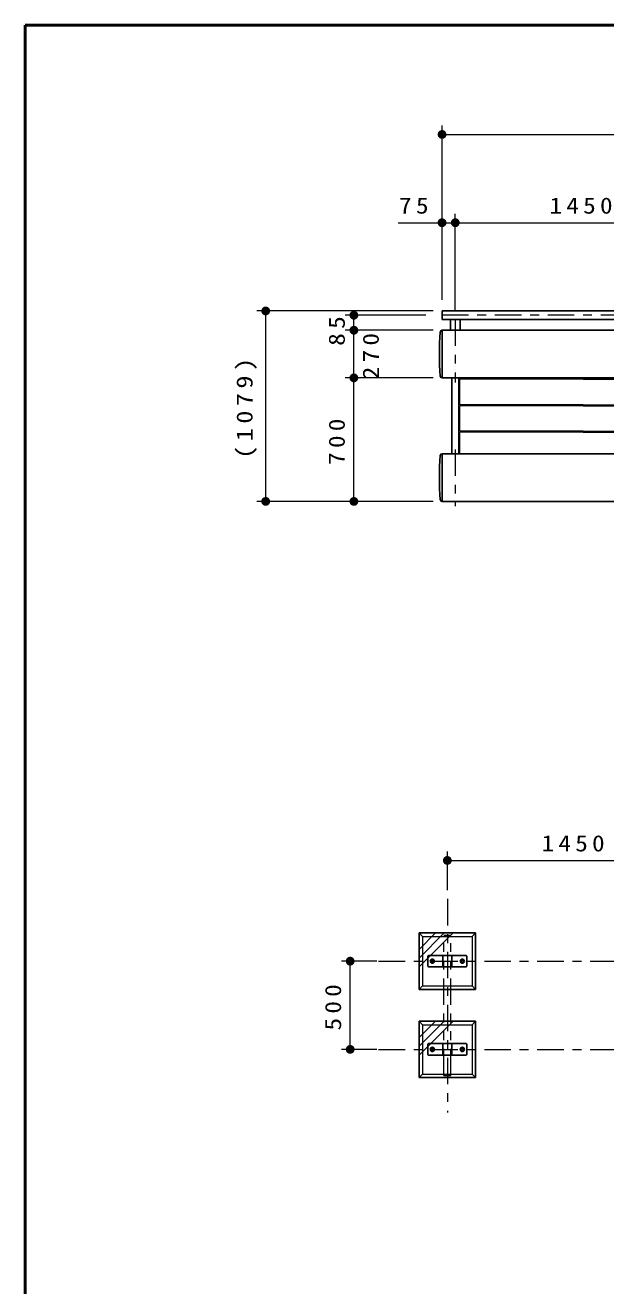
# Model space of a CAD drawing. Units: millimetres on the paper, scale 1:50. Extents: x -385 to 0, y -19 to 267.
# Drawn here: x -385 to -319.2, y 124.1 to 267 of the extents above; entities that cross this region are included whole.
import ezdxf

# ---------------------------------------------------------------- set-up
doc = ezdxf.new("R2010")
doc.units = ezdxf.units.MM
doc.linetypes.add('USER2', pattern=[6, 3, -1, 1, -1])
doc.linetypes.add('USER3', pattern=[8, 3, -1, 1, -1, 1, -1])
doc.layers.add('LY_1', color=7, linetype='Continuous', lineweight=13)
doc.layers.add('LY_2', color=7, linetype='Continuous', lineweight=13)
doc.styles.add('ＭＳ ゴシック', font='')
doc.styles.get('ＭＳ ゴシック').set_extended_font_data('MS Gothic')

# ---------------------------------------------------------------- blocks, each defined once
blk = doc.blocks.new('filled_dot')
at = {"color": 0, "linetype": 'Continuous', "lineweight": -2, "const_width": 1.25}
blk.add_lwpolyline([(-0.625, 0, 1), (0.625, 0, 1)], format="xyb", close=True, dxfattribs=at)

msp = doc.modelspace()

# ---------------------------------------------------------------- linework, layer by layer
at = {"layer": 'LY_1'}
for p, q in [((-337.725, 235.893), (-337.725, 255.616)), ((-337.725, 254.616), (-247.725, 254.616)), ((-342.684, 244.616), (-336.225, 244.616)), ((-336.225, 234.646), (-336.225, 245.616)), ((-336.225, 244.616), (-307.225, 244.616)), ((-338.725, 234.616), (-358.725, 234.616)), ((-357.725, 213.03), (-357.725, 234.616)), ((-339.557, 234.13), (-348.725, 234.13)), ((-347.725, 232.43), (-347.725, 234.13)), ((-338.725, 232.43), (-348.725, 232.43)), ((-338.725, 232.43), (-348.725, 232.43)), ((-347.725, 227.03), (-347.725, 232.43)), ((-338.725, 227.03), (-348.725, 227.03)), ((-347.725, 213.03), (-347.725, 227.03)), ((-338.725, 213.03), (-358.725, 213.03)), ((-337.125, 168.98), (-337.125, 173.336)), ((-337.125, 172.336), (-308.125, 172.336)), ((-339.925, 163.725), (-340.325, 164.125)), ((-340.325, 160.285), (-336.484, 164.125)), ((-340.325, 162.265), (-338.464, 164.125)), ((-340.325, 161.275), (-337.474, 164.125)), ((-339.925, 163.725), (-339.925, 158.125)), ((-339.925, 163.725), (-334.325, 163.725)), ((-334.325, 163.725), (-333.925, 164.125)), ((-334.325, 163.725), (-334.325, 158.125)), ((-345.127, 160.925), (-349.143, 160.925)), ((-348.143, 150.925), (-348.143, 160.925)), ((-339.925, 158.125), (-340.325, 157.725)), ((-339.925, 158.125), (-334.325, 158.125)), ((-333.925, 157.725), (-334.325, 158.125)), ((-339.925, 153.725), (-340.325, 154.125)), ((-340.325, 150.285), (-336.484, 154.125)), ((-340.325, 152.265), (-338.464, 154.125)), ((-340.325, 151.275), (-337.474, 154.125)), ((-339.925, 153.725), (-339.925, 148.125)), ((-339.925, 153.725), (-334.325, 153.725)), ((-334.325, 153.725), (-333.925, 154.125)), ((-334.325, 153.725), (-334.325, 148.125)), ((-345.127, 150.925), (-349.143, 150.925)), ((-339.925, 148.125), (-340.325, 147.725)), ((-339.925, 148.125), (-334.325, 148.125)), ((-333.925, 147.725), (-334.325, 148.125))]:
    msp.add_line(p, q, dxfattribs=at)
at = {"layer": 'LY_1', "lineweight": 25}
for p, q in [((-292.725, 234.616), (-337.725, 234.616)), ((-337.725, 234.616), (-337.725, 233.644)), ((-292.725, 233.644), (-337.725, 233.644)), ((-336.775, 232.43), (-336.775, 233.644)), ((-335.675, 232.43), (-335.675, 233.644)), ((-337.725, 232.43), (-337.725, 227.03)), ((-336.625, 218.43), (-336.625, 227.03)), ((-337.725, 218.43), (-337.725, 213.03)), ((-340.325, 164.125), (-333.925, 164.125)), ((-340.325, 164.125), (-340.325, 157.725)), ((-333.925, 164.125), (-333.925, 157.725)), ((-339.325, 160.375), (-339.325, 161.475)), ((-339.225, 161.575), (-335.025, 161.575)), ((-337.625, 161.575), (-337.625, 160.275)), ((-336.625, 161.575), (-336.625, 160.275)), ((-334.925, 160.375), (-334.925, 161.475)), ((-339.225, 160.275), (-335.025, 160.275)), ((-338.934, 161.115), (-339.044, 160.925)), ((-339.044, 160.925), (-338.934, 160.735)), ((-338.715, 161.115), (-338.934, 161.115)), ((-338.934, 160.735), (-338.715, 160.735)), ((-338.605, 160.925), (-338.715, 161.115)), ((-338.715, 160.735), (-338.605, 160.925)), ((-335.534, 161.115), (-335.644, 160.925)), ((-335.644, 160.925), (-335.534, 160.735)), ((-335.315, 161.115), (-335.534, 161.115)), ((-335.534, 160.735), (-335.315, 160.735)), ((-335.205, 160.925), (-335.315, 161.115)), ((-335.315, 160.735), (-335.205, 160.925)), ((-340.325, 157.725), (-333.925, 157.725)), ((-340.325, 154.125), (-333.925, 154.125)), ((-340.325, 154.125), (-340.325, 147.725)), ((-333.925, 154.125), (-333.925, 147.725)), ((-339.325, 150.375), (-339.325, 151.475)), ((-339.225, 151.575), (-335.025, 151.575)), ((-337.625, 151.575), (-337.625, 150.275)), ((-336.625, 151.575), (-336.625, 150.275)), ((-334.925, 150.375), (-334.925, 151.475)), ((-339.225, 150.275), (-335.025, 150.275)), ((-338.934, 151.115), (-339.044, 150.925)), ((-339.044, 150.925), (-338.934, 150.735)), ((-338.715, 151.115), (-338.934, 151.115)), ((-338.934, 150.735), (-338.715, 150.735)), ((-338.605, 150.925), (-338.715, 151.115)), ((-338.715, 150.735), (-338.605, 150.925)), ((-335.534, 151.115), (-335.644, 150.925)), ((-335.644, 150.925), (-335.534, 150.735)), ((-335.315, 151.115), (-335.534, 151.115)), ((-335.534, 150.735), (-335.315, 150.735)), ((-335.205, 150.925), (-335.315, 151.115)), ((-335.315, 150.735), (-335.205, 150.925)), ((-340.325, 147.725), (-333.925, 147.725))]:
    msp.add_line(p, q, dxfattribs=at)
at = {"layer": 'LY_1', "linetype": 'USER2'}
for p, q in [((-292.725, 234.13), (-338.557, 234.13)), ((-336.225, 233.646), (-336.225, 226.495)), ((-336.225, 218.927), (-336.225, 212.495)), ((-337.125, 167.98), (-337.125, 143.776)), ((-344.927, 160.925), (-243.071, 160.925)), ((-344.927, 150.925), (-265.665, 150.925))]:
    msp.add_line(p, q, dxfattribs=at)
at = {"layer": 'LY_1', "color": 4, "lineweight": 25}
for p, q in [((-337.725, 232.43), (-292.725, 232.43)), ((-337.725, 227.03), (-337.725, 232.43)), ((-337.725, 227.03), (-292.725, 227.03)), ((-337.725, 218.43), (-292.725, 218.43)), ((-337.725, 213.03), (-337.725, 218.43)), ((-337.725, 213.03), (-292.725, 213.03))]:
    msp.add_line(p, q, dxfattribs=at)
at = {"layer": 'LY_1', "color": 2}
msp.add_line((-335.825, 218.43), (-335.825, 227.03), dxfattribs=at)
at = {"layer": 'LY_1', "color": 40}
for p, q in [((-335.725, 226.98), (-335.725, 227.03)), ((-321.725, 226.98), (-335.725, 226.98)), ((-335.725, 223.98), (-335.725, 226.88)), ((-321.725, 226.88), (-335.725, 226.88)), ((-321.725, 226.98), (-307.725, 226.98)), ((-321.725, 226.88), (-307.725, 226.88)), ((-321.725, 223.98), (-335.725, 223.98)), ((-321.725, 223.88), (-335.725, 223.88)), ((-335.725, 220.98), (-335.725, 223.88)), ((-321.725, 223.98), (-307.725, 223.98)), ((-321.725, 223.88), (-307.725, 223.88)), ((-321.725, 220.98), (-335.725, 220.98)), ((-335.725, 218.45), (-335.725, 220.88)), ((-321.725, 220.88), (-335.725, 220.88)), ((-321.725, 220.98), (-307.725, 220.98)), ((-321.725, 220.88), (-307.725, 220.88))]:
    msp.add_line(p, q, dxfattribs=at)
at = {"layer": 'LY_1', "linetype": 'USER3'}
for p, q in [((-337.525, 163.875), (-336.725, 163.875)), ((-337.525, 147.975), (-337.525, 163.875)), ((-336.725, 147.975), (-336.725, 163.875)), ((-337.525, 147.975), (-336.725, 147.975))]:
    msp.add_line(p, q, dxfattribs=at)
at = {"layer": 'LY_1', "lineweight": 25}
for centre, radius in [((-338.825, 160.925), 0.24), ((-338.825, 160.925), 0.19), ((-338.825, 160.925), 0.12), ((-335.425, 160.925), 0.24), ((-335.425, 160.925), 0.19), ((-335.425, 160.925), 0.12), ((-338.825, 150.925), 0.24), ((-338.825, 150.925), 0.19), ((-338.825, 150.925), 0.12), ((-335.425, 150.925), 0.24), ((-335.425, 150.925), 0.19), ((-335.425, 150.925), 0.12)]:
    msp.add_circle(centre, radius, dxfattribs=at)
for centre, radius, start, end in [((-306.525, 229.73), 31.5, 175.41878, 184.58122), ((-337.725, 232.23), 0.2, 90, 180), ((-337.725, 227.23), 0.2, 180, 270), ((-306.525, 215.73), 31.5, 175.41878, 184.58122), ((-337.725, 218.23), 0.2, 90, 180), ((-337.725, 213.23), 0.2, 180, 270), ((-339.225, 161.475), 0.1, 90, 180), ((-335.025, 161.475), 0.1, 0, 90), ((-339.225, 160.375), 0.1, 180, 270), ((-335.025, 160.375), 0.1, 270, 0), ((-339.225, 151.475), 0.1, 90, 180), ((-335.025, 151.475), 0.1, 0, 90), ((-339.225, 150.375), 0.1, 180, 270), ((-335.025, 150.375), 0.1, 270, 0)]:
    msp.add_arc(centre, radius, start, end, dxfattribs=at)
at = {"layer": 'LY_2', "lineweight": 50}
for p, q in [((-385, 267), (-385, 0)), ((0, 267), (-385, 267))]:
    msp.add_line(p, q, dxfattribs=at)

# ---------------------------------------------------------------- block references
at = {"layer": 'LY_1', "xscale": 0.4, "yscale": 0.4}
for p in [(-337.725, 254.616), (-337.725, 244.616), (-336.225, 244.616), (-337.125, 172.336)]:
    msp.add_blockref('filled_dot', p, dxfattribs=at)
for p, rotation in [((-336.225, 244.616), 180), ((-357.725, 234.616), 270), ((-347.725, 234.13), 270), ((-347.725, 232.43), 90), ((-347.725, 232.43), 270), ((-347.725, 227.03), 90), ((-347.725, 227.03), 270), ((-357.725, 213.03), 90), ((-347.725, 213.03), 90), ((-348.143, 160.925), 270), ((-348.143, 150.925), 90)]:
    msp.add_blockref('filled_dot', p, dxfattribs=dict(at, rotation=rotation))

# ---------------------------------------------------------------- texts
at = {"layer": 'LY_1', "char_height": 1.833, "attachment_point": 8, "style": 'ＭＳ ゴシック'}
for s, insert in [('\\T1.34;\\W1.15;75', (-340.684, 245.616)), ('\\T1.33;\\W1.15;1450', (-321.725, 245.616)), ('\\T1.33;\\W1.15;1450', (-322.625, 173.336))]:
    msp.add_mtext(s, dxfattribs=dict(at, insert=insert))
at = {"layer": 'LY_1', "char_height": 1.833, "rotation": 90, "style": 'ＭＳ ゴシック'}
for s, insert, attachment_point in [('\\T1.34;\\W1.15;85', (-348.725, 232.583), 8), ('\\T1.33;\\W1.15;270', (-346.725, 229.73), 2), ('\\T1.33;\\W1.2;(1079)', (-358.725, 223.823), 8), ('\\T1.33;\\W1.15;700', (-348.725, 220.03), 8), ('\\T1.33;\\W1.15;500', (-349.143, 155.925), 8)]:
    msp.add_mtext(s, dxfattribs=dict(at, insert=insert, attachment_point=attachment_point))

doc.saveas('drawing.dxf')
